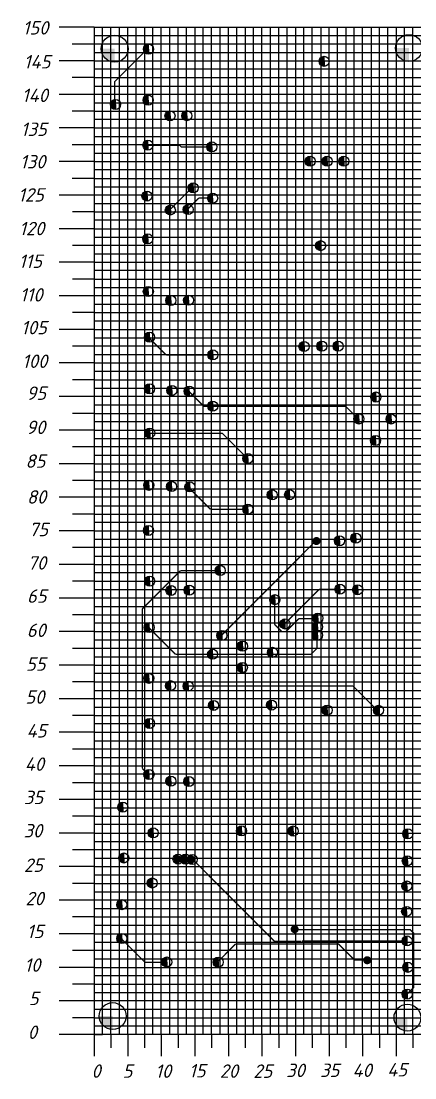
# Model space of a CAD drawing. Header units: millimetres. Extents: x 40 to 3761, y -469 to 920.
# Drawn here: x 195.1 to 253.8, y 69 to 226.4 of the extents above; entities that cross this region are included whole.
import ezdxf

# ---------------------------------------------------------------- set-up
doc = ezdxf.new("R2010")
doc.units = ezdxf.units.MM
for name, color, linetype in [('BottomLayer', 5, 'Continuous'), ('PDF _Текст', 7, 'Continuous'), ('Слой1', 7, 'Continuous')]:
    doc.layers.add(name, color=color, linetype=linetype)
doc.styles.add('PDF ISOCPEUR Italic', font='isocpeui.ttf')

# ---------------------------------------------------------------- blocks, each defined once
blk = doc.blocks.new('*U1')
for p, q in [((-1.25, -75), (-1.25, 75)), ((0, -75), (0, 75)), ((1.25, 75), (1.25, -75))]:
    blk.add_line(p, q)
blk = doc.blocks.new('*U2')
at = {"color": 0, "linetype": 'ByBlock', "lineweight": -2, "transparency": 16777216}
for p in [(0, 0), (3.75, 0), (7.5, 0), (11.25, 0), (15, 0), (18.75, 0), (22.5, 0), (26.25, 0), (30, 0), (33.75, 0), (37.5, 0), (41.25, 0), (45, 0)]:
    blk.add_blockref('*U1', p, dxfattribs=at)
blk = doc.blocks.new('*U3')
for p, q in [((-25, 1.25), (25, 1.25)), ((-25, 0), (25, 0)), ((25, -1.25), (-25, -1.25))]:
    blk.add_line(p, q)
blk = doc.blocks.new('*U4')
at = {"color": 0, "linetype": 'ByBlock', "lineweight": -2, "transparency": 16777216}
for p in [(0, 0), (0, -3.75), (0, -7.5), (0, -11.25), (0, -15), (0, -18.75), (0, -22.5), (0, -26.25), (0, -30), (0, -33.75), (0, -37.5), (0, -41.25), (0, -45), (0, -48.75), (0, -52.5), (0, -56.25), (0, -60), (0, -63.75), (0, -67.5), (0, -71.25), (0, -75), (0, -78.75), (0, -82.5), (0, -86.25), (0, -90), (0, -93.75), (0, -97.5), (0, -101.25), (0, -105), (0, -108.75), (0, -112.5), (0, -116.25), (0, -120), (0, -123.75), (0, -127.5), (0, -131.25), (0, -135), (0, -138.75), (0, -142.5), (0, -146.25)]:
    blk.add_blockref('*U3', p, dxfattribs=at)
blk = doc.blocks.new('*U5')
for p, q in [((-3.75, 1.61), (-3.75, -1.61)), ((-1.25, 1.61), (-1.25, -0.39)), ((1.25, 1.61), (1.25, -1.61)), ((3.75, 1.61), (3.75, -0.39))]:
    blk.add_line(p, q)
blk = doc.blocks.new('*U6')
at = {"color": 0, "linetype": 'ByBlock', "lineweight": -2, "transparency": 16777216}
for p in [(0, 0), (10, 0), (20, 0), (30, 0), (40, 0)]:
    blk.add_blockref('*U5', p, dxfattribs=at)
blk = doc.blocks.new('*U7')
blk.add_line((0, 0.98), (0, -0.98))
blk = doc.blocks.new('*U8')
at = {"color": 0, "linetype": 'ByBlock', "lineweight": -2, "transparency": 16777216}
for p in [(0, 0), (5, 0), (10, 0), (15, 0), (20, 0), (25, 0), (30, 0), (35, 0), (40, 0), (45, 0), (50, 0), (55, 0), (60, 0), (65, 0), (70, 0), (75, 0), (80, 0), (85, 0), (90, 0), (95, 0), (100, 0), (105, 0), (110, 0), (115, 0), (120, 0), (125, 0)]:
    blk.add_blockref('*U7', p, dxfattribs=at)
blk = doc.blocks.new('*U9')
blk.add_line((1.62, 0), (-1.62, 0))
blk = doc.blocks.new('*U10')
at = {"color": 0, "linetype": 'ByBlock', "lineweight": -2, "transparency": 16777216}
for p in [(0, 0), (0, -2.5), (0, -5), (0, -7.5), (0, -10), (0, -12.5), (0, -15), (0, -17.5), (0, -20), (0, -22.5), (0, -25), (0, -27.5), (0, -30), (0, -32.5), (0, -35), (0, -37.5), (0, -40), (0, -42.5), (0, -45), (0, -47.5), (0, -50), (0, -52.5), (0, -55), (0, -57.5), (0, -60), (0, -62.5), (0, -65), (0, -67.5), (0, -70), (0, -72.5), (0, -75), (0, -77.5), (0, -80), (0, -82.5), (0, -85), (0, -87.5), (0, -90), (0, -92.5), (0, -95), (0, -97.5), (0, -100), (0, -102.5), (0, -105), (0, -107.5), (0, -110), (0, -112.5), (0, -115), (0, -117.5), (0, -120), (0, -122.5), (0, -125)]:
    blk.add_blockref('*U9', p, dxfattribs=at)

msp = doc.modelspace()

# ---------------------------------------------------------------- hatches: boundary and pattern name
h = msp.add_hatch(color=256)
h.dxf.hatch_style = 1
h.paths.add_polyline_path([(214.075, 222.953, 0.4142136), (213.325, 222.203, 0.4142136), (214.075, 221.453), (214.075, 222.203)])
h = msp.add_hatch(color=256)
h.dxf.hatch_style = 1
h.paths.add_polyline_path([(240.245, 221.144, 0.4142136), (239.495, 220.394, 0.4142136), (240.245, 219.644), (240.245, 220.394)])
h = msp.add_hatch(color=256)
h.dxf.hatch_style = 1
h.paths.add_polyline_path([(209.153, 214.707, 0.4142136), (208.403, 213.957, 0.4142136), (209.153, 213.207), (209.153, 213.957)])
h = msp.add_hatch(color=256)
h.dxf.hatch_style = 1
h.paths.add_polyline_path([(214.032, 215.364, 0.4142136), (213.282, 214.614, 0.4142136), (214.032, 213.864), (214.032, 214.614)])
h = msp.add_hatch(color=256)
h.dxf.hatch_style = 1
h.paths.add_polyline_path([(217.283, 213.029, 0.4142136), (216.533, 212.279, 0.4142136), (217.283, 211.529), (217.283, 212.279)])
h = msp.add_hatch(color=256)
h.dxf.hatch_style = 1
h.paths.add_polyline_path([(219.786, 213.05, 0.4142136), (219.036, 212.3, 0.4142136), (219.786, 211.55), (219.786, 212.3)])
h = msp.add_hatch(color=256)
h.dxf.hatch_style = 1
h.paths.add_polyline_path([(213.999, 208.664, 0.4142136), (213.249, 207.914, 0.4142136), (213.999, 207.164), (213.999, 207.914)])
h = msp.add_hatch(color=256)
h.dxf.hatch_style = 1
h.paths.add_polyline_path([(223.508, 208.397, 0.4142136), (222.758, 207.647, 0.4142136), (223.508, 206.897), (223.508, 207.647)])
h = msp.add_hatch(color=256)
h.dxf.hatch_style = 1
h.paths.add_polyline_path([(238.166, 206.261, 0.4142136), (237.416, 205.511, 0.4142136), (238.166, 204.761), (238.166, 205.511)])
h = msp.add_hatch(color=256)
h.dxf.hatch_style = 1
h.paths.add_polyline_path([(240.685, 206.261, 0.4142136), (239.935, 205.511, 0.4142136), (240.685, 204.761), (240.685, 205.511)])
h = msp.add_hatch(color=256)
h.dxf.hatch_style = 1
h.paths.add_polyline_path([(243.171, 206.261, 0.4142136), (242.421, 205.511, 0.4142136), (243.171, 204.761), (243.171, 205.511)])
h = msp.add_hatch(color=256)
h.dxf.hatch_style = 1
h.paths.add_polyline_path([(220.724, 202.287, 0.4142136), (219.974, 201.537, 0.4142136), (220.724, 200.787), (220.724, 201.537)])
h = msp.add_hatch(color=256)
h.dxf.hatch_style = 1
h.paths.add_polyline_path([(213.855, 201.074, 0.4142136), (213.105, 200.324, 0.4142136), (213.855, 199.574), (213.855, 200.324)])
h = msp.add_hatch(color=256)
h.dxf.hatch_style = 1
h.paths.add_polyline_path([(223.635, 200.76, 0.4142136), (222.885, 200.01, 0.4142136), (223.635, 199.26), (223.635, 200.01)])
h = msp.add_hatch(color=256)
h.dxf.hatch_style = 1
h.paths.add_polyline_path([(217.332, 199.003, 0.4142136), (216.582, 198.253, 0.4142136), (217.332, 197.503), (217.332, 198.253)])
h = msp.add_hatch(color=256)
h.dxf.hatch_style = 1
h.paths.add_polyline_path([(219.97, 199.066, 0.4142136), (219.22, 198.316, 0.4142136), (219.97, 197.566), (219.97, 198.316)])
h = msp.add_hatch(color=256)
h.dxf.hatch_style = 1
h.paths.add_polyline_path([(213.978, 194.693, 0.4142136), (213.228, 193.943, 0.4142136), (213.978, 193.193), (213.978, 193.943)])
h = msp.add_hatch(color=256)
h.dxf.hatch_style = 1
h.paths.add_polyline_path([(239.719, 193.69, 0.4142136), (238.969, 192.94, 0.4142136), (239.719, 192.19), (239.719, 192.94)])
h = msp.add_hatch(color=256)
h.dxf.hatch_style = 1
h.paths.add_polyline_path([(214.048, 186.87, 0.4142136), (213.298, 186.12, 0.4142136), (214.048, 185.37), (214.048, 186.12)])
h = msp.add_hatch(color=256)
h.dxf.hatch_style = 1
h.paths.add_polyline_path([(217.403, 185.52, 0.4142136), (216.653, 184.77, 0.4142136), (217.403, 184.02), (217.403, 184.77)])
h = msp.add_hatch(color=256)
h.dxf.hatch_style = 1
h.paths.add_polyline_path([(220.044, 185.558, 0.4142136), (219.294, 184.808, 0.4142136), (220.044, 184.058), (220.044, 184.808)])
h = msp.add_hatch(color=256)
h.dxf.hatch_style = 1
h.paths.add_polyline_path([(214.214, 180.063, 0.4142136), (213.464, 179.313, 0.4142136), (214.214, 178.563), (214.214, 179.313)])
h = msp.add_hatch(color=256)
h.dxf.hatch_style = 1
h.paths.add_polyline_path([(237.246, 178.679, 0.4142136), (236.496, 177.929, 0.4142136), (237.246, 177.179), (237.246, 177.929)])
h = msp.add_hatch(color=256)
h.dxf.hatch_style = 1
h.paths.add_polyline_path([(239.891, 178.729, 0.4142136), (239.141, 177.979, 0.4142136), (239.891, 177.229), (239.891, 177.979)])
h = msp.add_hatch(color=256)
h.dxf.hatch_style = 1
h.paths.add_polyline_path([(242.322, 178.729, 0.4142136), (241.572, 177.979, 0.4142136), (242.322, 177.229), (242.322, 177.979)])
h = msp.add_hatch(color=256)
h.dxf.hatch_style = 1
h.paths.add_polyline_path([(223.667, 177.419, 0.4142136), (222.917, 176.669, 0.4142136), (223.667, 175.919), (223.667, 176.669)])
h = msp.add_hatch(color=256)
h.dxf.hatch_style = 1
h.paths.add_polyline_path([(214.229, 172.369, 0.4142136), (213.479, 171.619, 0.4142136), (214.229, 170.869), (214.229, 171.619)])
h = msp.add_hatch(color=256)
h.dxf.hatch_style = 1
h.paths.add_polyline_path([(217.547, 172.135, 0.4142136), (216.797, 171.385, 0.4142136), (217.547, 170.635), (217.547, 171.385)])
h = msp.add_hatch(color=256)
h.dxf.hatch_style = 1
h.paths.add_polyline_path([(220.137, 172.025, 0.4142136), (219.387, 171.275, 0.4142136), (220.137, 170.525), (220.137, 171.275)])
h = msp.add_hatch(color=256)
h.dxf.hatch_style = 1
h.paths.add_polyline_path([(247.955, 171.152, 0.4142136), (247.205, 170.402, 0.4142136), (247.955, 169.652), (247.955, 170.402)])
h = msp.add_hatch(color=256)
h.dxf.hatch_style = 1
h.paths.add_polyline_path([(223.641, 169.793, 0.4142136), (222.891, 169.043, 0.4142136), (223.641, 168.293), (223.641, 169.043)])
h = msp.add_hatch(color=256)
h.dxf.hatch_style = 1
h.paths.add_polyline_path([(245.416, 167.885, 0.4142136), (244.666, 167.135, 0.4142136), (245.416, 166.385), (245.416, 167.135)])
h = msp.add_hatch(color=256)
h.dxf.hatch_style = 1
h.paths.add_polyline_path([(250.215, 167.877, 0.4142136), (249.465, 167.127, 0.4142136), (250.215, 166.377), (250.215, 167.127)])
h = msp.add_hatch(color=256)
h.dxf.hatch_style = 1
h.paths.add_polyline_path([(214.257, 165.789, 0.4142136), (213.507, 165.039, 0.4142136), (214.257, 164.289), (214.257, 165.039)])
h = msp.add_hatch(color=256)
h.dxf.hatch_style = 1
h.paths.add_polyline_path([(247.901, 164.679, 0.4142136), (247.151, 163.929, 0.4142136), (247.901, 163.179), (247.901, 163.929)])
h = msp.add_hatch(color=256)
h.dxf.hatch_style = 1
h.paths.add_polyline_path([(228.891, 162.003, 0.4142136), (228.141, 161.253, 0.4142136), (228.891, 160.503), (228.891, 161.253)])
h = msp.add_hatch(color=256)
h.dxf.hatch_style = 1
h.paths.add_polyline_path([(214.11, 158.003, 0.4142136), (213.36, 157.253, 0.4142136), (214.11, 156.503), (214.11, 157.253)])
h = msp.add_hatch(color=256)
h.dxf.hatch_style = 1
h.paths.add_polyline_path([(217.513, 157.821, 0.4142136), (216.763, 157.071, 0.4142136), (217.513, 156.321), (217.513, 157.071)])
h = msp.add_hatch(color=256)
h.dxf.hatch_style = 1
h.paths.add_polyline_path([(220.248, 157.76, 0.4142136), (219.498, 157.01, 0.4142136), (220.248, 156.26), (220.248, 157.01)])
h = msp.add_hatch(color=256)
h.dxf.hatch_style = 1
h.paths.add_polyline_path([(232.492, 156.576, 0.4142136), (231.742, 155.826, 0.4142136), (232.492, 155.076), (232.492, 155.826)])
h = msp.add_hatch(color=256)
h.dxf.hatch_style = 1
h.paths.add_polyline_path([(235.105, 156.607, 0.4142136), (234.355, 155.857, 0.4142136), (235.105, 155.107), (235.105, 155.857)])
h = msp.add_hatch(color=256)
h.dxf.hatch_style = 1
h.paths.add_polyline_path([(228.873, 154.445, 0.4142136), (228.123, 153.695, 0.4142136), (228.873, 152.945), (228.873, 153.695)])
h = msp.add_hatch(color=256)
h.dxf.hatch_style = 1
h.paths.add_polyline_path([(214.076, 151.288, 0.4142136), (213.326, 150.538, 0.4142136), (214.076, 149.788), (214.076, 150.538)])
h = msp.add_hatch(color=256)
h.dxf.hatch_style = 1
h.paths.add_polyline_path([(242.529, 149.743, 0.4142136), (241.779, 148.993, 0.4142136), (242.529, 148.243), (242.529, 148.993)])
h = msp.add_hatch(color=256)
h.dxf.hatch_style = 1
h.paths.add_polyline_path([(244.971, 150.125, 0.4142136), (244.221, 149.375, 0.4142136), (244.971, 148.625), (244.971, 149.375)])
h = msp.add_hatch(color=256)
h.dxf.hatch_style = 1
h.paths.add_polyline_path([(224.764, 145.322, 0.4142136), (224.014, 144.572, 0.4142136), (224.764, 143.822), (224.764, 144.572)])
h = msp.add_hatch(color=256)
h.dxf.hatch_style = 1
h.paths.add_polyline_path([(214.249, 143.725, 0.4142136), (213.499, 142.975, 0.4142136), (214.249, 142.225), (214.249, 142.975)])
h = msp.add_hatch(color=256)
h.dxf.hatch_style = 1
h.paths.add_polyline_path([(217.432, 142.334, 0.4142136), (216.682, 141.584, 0.4142136), (217.432, 140.834), (217.432, 141.584)])
h = msp.add_hatch(color=256)
h.dxf.hatch_style = 1
h.paths.add_polyline_path([(220.131, 142.391, 0.4142136), (219.381, 141.641, 0.4142136), (220.131, 140.891), (220.131, 141.641)])
h = msp.add_hatch(color=256)
h.dxf.hatch_style = 1
h.paths.add_polyline_path([(242.602, 142.546, 0.4142136), (241.852, 141.796, 0.4142136), (242.602, 141.046), (242.602, 141.796)])
h = msp.add_hatch(color=256)
h.dxf.hatch_style = 1
h.paths.add_polyline_path([(245.241, 142.456, 0.4142136), (244.491, 141.706, 0.4142136), (245.241, 140.956), (245.241, 141.706)])
h = msp.add_hatch(color=256)
h.dxf.hatch_style = 1
h.paths.add_polyline_path([(232.892, 140.972, 0.4142136), (232.142, 140.222, 0.4142136), (232.892, 139.472), (232.892, 140.222)])
h = msp.add_hatch(color=256)
h.dxf.hatch_style = 1
h.paths.add_polyline_path([(234.406, 137.357, 0.4142136), (233.656, 136.607, 0.4142136), (234.406, 135.857), (234.406, 136.607)])
h = msp.add_hatch(color=256)
h.dxf.hatch_style = 1
h.paths.add_polyline_path([(239.244, 136.916, 0.4142136), (238.494, 136.166, 0.4142136), (239.244, 135.416), (239.244, 136.166)])
h = msp.add_hatch(color=256)
h.dxf.hatch_style = 1
h.paths.add_polyline_path([(239.314, 138.219, 0.4142136), (238.564, 137.469, 0.4142136), (239.314, 136.719), (239.314, 137.469)])
h = msp.add_hatch(color=256)
h.dxf.hatch_style = 1
h.paths.add_polyline_path([(214.192, 136.827, 0.4142136), (213.442, 136.077, 0.4142136), (214.192, 135.327), (214.192, 136.077)])
h = msp.add_hatch(color=256)
h.dxf.hatch_style = 1
h.paths.add_polyline_path([(225.015, 135.641, 0.4142136), (224.265, 134.891, 0.4142136), (225.015, 134.141), (225.015, 134.891)])
h = msp.add_hatch(color=256)
h.dxf.hatch_style = 1
h.paths.add_polyline_path([(239.261, 135.683, 0.4142136), (238.511, 134.933, 0.4142136), (239.261, 134.183), (239.261, 134.933)])
h = msp.add_hatch(color=256)
h.dxf.hatch_style = 1
h.paths.add_polyline_path([(228.08, 134.044, 0.4142136), (227.33, 133.294, 0.4142136), (228.08, 132.544), (228.08, 133.294)])
h = msp.add_hatch(color=256)
h.dxf.hatch_style = 1
h.paths.add_polyline_path([(223.626, 132.85, 0.4142136), (222.876, 132.1, 0.4142136), (223.626, 131.35), (223.626, 132.1)])
h = msp.add_hatch(color=256)
h.dxf.hatch_style = 1
h.paths.add_polyline_path([(232.551, 133.131, 0.4142136), (231.801, 132.381, 0.4142136), (232.551, 131.631), (232.551, 132.381)])
h = msp.add_hatch(color=256)
h.dxf.hatch_style = 1
h.paths.add_polyline_path([(228.053, 130.87, 0.4142136), (227.303, 130.12, 0.4142136), (228.053, 129.37), (228.053, 130.12)])
h = msp.add_hatch(color=256)
h.dxf.hatch_style = 1
h.paths.add_polyline_path([(214.116, 129.261, 0.4142136), (213.366, 128.511, 0.4142136), (214.116, 127.761), (214.116, 128.511)])
h = msp.add_hatch(color=256)
h.dxf.hatch_style = 1
h.paths.add_polyline_path([(217.371, 128.166, 0.4142136), (216.621, 127.416, 0.4142136), (217.371, 126.666), (217.371, 127.416)])
h = msp.add_hatch(color=256)
h.dxf.hatch_style = 1
h.paths.add_polyline_path([(219.973, 128.112, 0.4142136), (219.223, 127.362, 0.4142136), (219.973, 126.612), (219.973, 127.362)])
h = msp.add_hatch(color=256)
h.dxf.hatch_style = 1
h.paths.add_polyline_path([(223.772, 125.23, 0.4142136), (223.022, 124.48, 0.4142136), (223.772, 123.73), (223.772, 124.48)])
h = msp.add_hatch(color=256)
h.dxf.hatch_style = 1
h.paths.add_polyline_path([(232.41, 125.28, 0.4142136), (231.66, 124.53, 0.4142136), (232.41, 123.78), (232.41, 124.53)])
h = msp.add_hatch(color=256)
h.dxf.hatch_style = 1
h.paths.add_polyline_path([(240.689, 124.526, 0.4142136), (239.939, 123.776, 0.4142136), (240.689, 123.026), (240.689, 123.776)])
h = msp.add_hatch(color=256)
h.dxf.hatch_style = 1
h.paths.add_polyline_path([(248.331, 124.495, 0.4142136), (247.581, 123.745, 0.4142136), (248.331, 122.995), (248.331, 123.745)])
h = msp.add_hatch(color=256)
h.dxf.hatch_style = 1
h.paths.add_polyline_path([(214.221, 122.548, 0.4142136), (213.471, 121.798, 0.4142136), (214.221, 121.048), (214.221, 121.798)])
h = msp.add_hatch(color=256)
h.dxf.hatch_style = 1
h.paths.add_polyline_path([(214.146, 114.946, 0.4142136), (213.396, 114.196, 0.4142136), (214.146, 113.446), (214.146, 114.196)])
h = msp.add_hatch(color=256)
h.dxf.hatch_style = 1
h.paths.add_polyline_path([(217.42, 113.95, 0.4142136), (216.67, 113.2, 0.4142136), (217.42, 112.45), (217.42, 113.2)])
h = msp.add_hatch(color=256)
h.dxf.hatch_style = 1
h.paths.add_polyline_path([(220.078, 113.9, 0.4142136), (219.328, 113.15, 0.4142136), (220.078, 112.4), (220.078, 113.15)])
h = msp.add_hatch(color=256)
h.dxf.hatch_style = 1
h.paths.add_polyline_path([(210.269, 110.082, 0.4142136), (209.519, 109.332, 0.4142136), (210.269, 108.582), (210.269, 109.332)])
h = msp.add_hatch(color=256)
h.dxf.hatch_style = 1
h.paths.add_polyline_path([(214.774, 106.235, 0.4142136), (214.024, 105.485, 0.4142136), (214.774, 104.735), (214.774, 105.485)])
h = msp.add_hatch(color=256)
h.dxf.hatch_style = 1
h.paths.add_polyline_path([(227.93, 106.532, 0.4142136), (227.18, 105.782, 0.4142136), (227.93, 105.032), (227.93, 105.782)])
h = msp.add_hatch(color=256)
h.dxf.hatch_style = 1
h.paths.add_polyline_path([(235.625, 106.521, 0.4142136), (234.875, 105.771, 0.4142136), (235.625, 105.021), (235.625, 105.771)])
h = msp.add_hatch(color=256)
h.dxf.hatch_style = 1
h.paths.add_polyline_path([(252.702, 106.101, 0.4142136), (251.952, 105.351, 0.4142136), (252.702, 104.601), (252.702, 105.351)])
h = msp.add_hatch(color=256)
h.dxf.hatch_style = 1
h.paths.add_polyline_path([(210.391, 102.508, 0.4142136), (209.641, 101.758, 0.4142136), (210.391, 101.008), (210.391, 101.758)])
h = msp.add_hatch(color=256)
h.dxf.hatch_style = 1
h.paths.add_polyline_path([(218.474, 102.35, 0.4142136), (217.724, 101.6, 0.4142136), (218.474, 100.85), (218.474, 101.6)])
h = msp.add_hatch(color=256)
h.dxf.hatch_style = 1
h.paths.add_polyline_path([(219.577, 102.329, 0.4142136), (218.827, 101.579, 0.4142136), (219.577, 100.829), (219.577, 101.579)])
h = msp.add_hatch(color=256)
h.dxf.hatch_style = 1
h.paths.add_polyline_path([(220.594, 102.268, 0.4142136), (219.844, 101.518, 0.4142136), (220.594, 100.768), (220.594, 101.518)])
h = msp.add_hatch(color=256)
h.dxf.hatch_style = 1
h.paths.add_polyline_path([(252.636, 102.088, 0.4142136), (251.886, 101.338, 0.4142136), (252.636, 100.588), (252.636, 101.338)])
h = msp.add_hatch(color=256)
h.dxf.hatch_style = 1
h.paths.add_polyline_path([(214.64, 98.779, 0.4142136), (213.89, 98.029, 0.4142136), (214.64, 97.279), (214.64, 98.029)])
h = msp.add_hatch(color=256)
h.dxf.hatch_style = 1
h.paths.add_polyline_path([(252.57, 98.333, 0.4142136), (251.82, 97.583, 0.4142136), (252.57, 96.833), (252.57, 97.583)])
h = msp.add_hatch(color=256)
h.dxf.hatch_style = 1
h.paths.add_polyline_path([(210.089, 95.553, 0.4142136), (209.339, 94.803, 0.4142136), (210.089, 94.053), (210.089, 94.803)])
h = msp.add_hatch(color=256)
h.dxf.hatch_style = 1
h.paths.add_polyline_path([(252.534, 94.55, 0.4142136), (251.784, 93.8, 0.4142136), (252.534, 93.05), (252.534, 93.8)])
h = msp.add_hatch(color=256)
h.dxf.hatch_style = 1
h.paths.add_polyline_path([(210.111, 90.519, 0.4142136), (209.361, 89.769, 0.4142136), (210.111, 89.019), (210.111, 89.769)])
h = msp.add_hatch(color=256)
h.dxf.hatch_style = 1
h.paths.add_polyline_path([(252.591, 90.156, 0.4142136), (251.841, 89.406, 0.4142136), (252.591, 88.656), (252.591, 89.406)])
h = msp.add_hatch(color=256)
h.dxf.hatch_style = 1
h.paths.add_polyline_path([(216.793, 87.015, 0.4142136), (216.043, 86.265, 0.4142136), (216.793, 85.515), (216.793, 86.265)])
h = msp.add_hatch(color=256)
h.dxf.hatch_style = 1
h.paths.add_polyline_path([(224.446, 86.994, 0.4142136), (223.696, 86.244, 0.4142136), (224.446, 85.494), (224.446, 86.244)])
h = msp.add_hatch(color=256)
h.dxf.hatch_style = 1
h.paths.add_polyline_path([(252.718, 86.227, 0.4142136), (251.968, 85.477, 0.4142136), (252.718, 84.727), (252.718, 85.477)])
h = msp.add_hatch(color=256)
h.dxf.hatch_style = 1
h.paths.add_polyline_path([(252.598, 82.222, 0.4142136), (251.848, 81.472, 0.4142136), (252.598, 80.722), (252.598, 81.472)])
at = {"layer": 'BottomLayer'}
h = msp.add_hatch(color=256, dxfattribs=at)
h.dxf.hatch_style = 1
edge = h.paths.add_edge_path()
edge.add_line((209.038, 222.267), (207.038, 222.267))
edge.add_arc((209.051, 222.28), 2.013, 180.37805, 269.62195)
edge.add_line((209.038, 220.267), (209.038, 222.267))
h = msp.add_hatch(color=256, dxfattribs=at)
h.dxf.hatch_style = 1
edge = h.paths.add_edge_path()
edge.add_line((252.87, 222.359), (250.87, 222.359))
edge.add_arc((252.884, 222.373), 2.013, 180.37805, 269.62195)
edge.add_line((252.87, 220.359), (252.87, 222.359))
h = msp.add_hatch(color=256, dxfattribs=at)
h.dxf.hatch_style = 1
edge = h.paths.add_edge_path()
edge.add_line((208.74, 78.219), (206.74, 78.219))
edge.add_arc((208.753, 78.232), 2.013, 180.37805, 269.62195)
edge.add_line((208.74, 76.219), (208.74, 78.219))
h = msp.add_hatch(color=256, dxfattribs=at)
h.dxf.hatch_style = 1
edge = h.paths.add_edge_path()
edge.add_line((252.657, 77.986), (250.657, 77.986))
edge.add_arc((252.67, 77.999), 2.013, 180.37805, 269.62195)
edge.add_line((252.657, 75.986), (252.657, 77.986))

# ---------------------------------------------------------------- linework, layer by layer
for p, q in [((205.975, 225.47), (200.759, 225.47)), ((205.975, 225.47), (205.975, 75.47)), ((205.975, 225.47), (205.975, 224.22)), ((207.225, 225.47), (208.475, 225.47)), ((205.975, 222.97), (202.727, 222.97)), ((205.975, 220.47), (200.759, 220.47)), ((205.975, 217.97), (202.727, 217.97)), ((205.975, 215.47), (200.759, 215.47)), ((205.975, 212.97), (202.727, 212.97)), ((205.975, 210.47), (200.759, 210.47)), ((205.975, 207.97), (202.727, 207.97)), ((205.975, 205.47), (200.759, 205.47)), ((205.975, 202.97), (202.727, 202.97)), ((255.975, 75.47), (205.975, 75.47)), ((205.975, 75.47), (207.225, 75.47))]:
    msp.add_line(p, q)
at = {"layer": 'BottomLayer', "const_width": 0.2}
for points in [[(209.023, 217.348), (213.925, 222.25)], [(209.023, 214.097), (209.023, 217.348)], [(213.925, 207.899), (218.7, 207.899)], [(218.7, 207.899), (218.954, 207.645)], [(218.954, 207.645), (223.45, 207.645)], [(217.227, 198.247), (220.58, 201.6)], [(219.767, 198.247), (221.545, 200.025)], [(221.545, 200.025), (223.45, 200.025)], [(214.052, 179.324), (216.719, 176.657)], [(216.719, 176.657), (223.577, 176.657)], [(220.021, 171.323), (222.307, 169.037)], [(222.307, 169.037), (223.577, 169.037)], [(223.577, 169.037), (243.429, 169.037)], [(243.429, 169.037), (245.334, 167.132)], [(214.052, 164.973), (225.101, 164.973)], [(225.101, 164.973), (228.784, 161.29)], [(220.021, 156.972), (223.323, 153.67)], [(223.323, 153.67), (228.784, 153.67)], [(224.898, 134.874), (239.089, 149.065)], [(213.137, 138.836), (218.852, 144.551)], [(218.852, 144.551), (224.644, 144.551)], [(234.296, 136.576), (239.485, 141.765)], [(239.485, 141.765), (242.5, 141.765)], [(232.848, 136.55), (232.848, 140.081)], [(213.137, 115.087), (213.137, 138.836)], [(234.575, 135.484), (236.505, 137.414)], [(236.505, 137.414), (239.198, 137.414)], [(214.052, 136.144), (218.116, 132.08)], [(232.848, 136.55), (233.915, 135.484)], [(233.915, 135.484), (234.575, 135.484)], [(239.198, 132.994), (239.198, 134.874)], [(238.283, 132.08), (239.198, 132.994)], [(218.116, 132.08), (223.577, 132.08)], [(223.577, 132.08), (232.34, 132.08)], [(232.34, 132.08), (238.283, 132.08)], [(219.894, 127.381), (244.532, 127.381)], [(244.532, 127.381), (248.215, 123.698)], [(213.137, 115.087), (214.052, 114.173)], [(210.115, 101.727), (214.23, 101.727)], [(214.227, 101.713), (218.37, 101.686)], [(220.91, 101.295), (232.867, 89.338)], [(209.988, 89.789), (213.544, 86.233)], [(235.73, 91.098), (253.027, 91.098)], [(253.031, 91.099), (253.603, 90.527)], [(253.6, 82.477), (253.6, 90.526)], [(224.339, 86.233), (227.044, 88.938)], [(227.044, 88.938), (242.385, 88.938)], [(232.867, 89.338), (236.868, 89.338)], [(236.939, 89.41), (252.533, 89.41)], [(242.385, 88.938), (244.764, 86.56)], [(244.764, 86.56), (246.468, 86.56)], [(213.544, 86.233), (216.719, 86.233)], [(252.533, 81.41), (253.6, 82.477)]]:
    msp.add_lwpolyline(points, dxfattribs=at)
at = {"layer": 'BottomLayer'}
for points, const_width in [([(208.973, 217.348, 1), (209.073, 217.348, 1)], 0.1), ([(208.973, 217.348, 1), (209.073, 217.348, 1)], 0.1), ([(218.65, 207.899, 1), (218.75, 207.899, 1)], 0.1), ([(218.904, 207.645, 1), (219.004, 207.645, 1)], 0.1), ([(222.257, 169.037, 1), (222.357, 169.037, 1)], 0.1), ([(243.379, 169.037, 1), (243.479, 169.037, 1)], 0.1), ([(238.795, 148.957, 1), (239.395, 148.957, 1)], 0.6), ([(218.183, 101.586, 1), (218.733, 101.586, 1)], 0.55), ([(219.211, 101.574, 1), (219.761, 101.574, 1)], 0.55), ([(220.253, 101.531, 1), (220.803, 101.531, 1)], 0.55), ([(235.553, 91.15, 1), (236.153, 91.15, 1)], 0.6), ([(252.981, 91.099, 1), (253.081, 91.099, 1)], 0.1), ([(253.553, 90.527, 1), (253.653, 90.527, 1)], 0.1), ([(242.335, 88.938, 1), (242.435, 88.938, 1)], 0.1), ([(242.335, 88.938, 1), (242.435, 88.938, 1)], 0.1), ([(252.396, 89.383, 1), (252.496, 89.383, 1)], 0.1), ([(244.714, 86.56, 1), (244.814, 86.56, 1)], 0.1), ([(244.714, 86.56, 1), (244.814, 86.56, 1)], 0.1), ([(246.36, 86.532, 1), (246.96, 86.532, 1)], 0.6), ([(246.418, 86.545, 1), (246.518, 86.545, 1)], 0.1), ([(213.494, 86.233, 1), (213.594, 86.233, 1)], 0.1), ([(213.494, 86.233, 1), (213.594, 86.233, 1)], 0.1), ([(253.545, 82.477, 1), (253.645, 82.477, 1)], 0.1), ([(252.478, 81.41, 1), (252.578, 81.41, 1)], 0.1)]:
    msp.add_lwpolyline(points, format="xyb", close=True, dxfattribs=dict(at, const_width=const_width))
for centre in [(209.038, 222.267), (252.87, 222.359), (208.74, 78.219), (252.657, 77.986)]:
    msp.add_circle(centre, 2, dxfattribs=at)
at = {"layer": 'Слой1'}
for p, q in [((214.075, 221.453), (214.075, 222.953)), ((214.075, 222.203), (214.075, 221.453)), ((240.245, 219.644), (240.245, 221.144)), ((240.245, 220.394), (240.245, 219.644)), ((209.153, 213.207), (209.153, 214.707)), ((214.032, 213.864), (214.032, 215.364)), ((214.032, 214.614), (214.032, 213.864)), ((209.153, 213.957), (209.153, 213.207)), ((217.283, 211.529), (217.283, 213.029)), ((219.786, 211.55), (219.786, 213.05)), ((217.283, 212.279), (217.283, 211.529)), ((219.786, 212.3), (219.786, 211.55)), ((213.999, 207.164), (213.999, 208.664)), ((213.999, 207.914), (213.999, 207.164)), ((223.508, 206.897), (223.508, 208.397)), ((223.508, 207.647), (223.508, 206.897)), ((238.166, 204.761), (238.166, 206.261)), ((240.685, 204.761), (240.685, 206.261)), ((243.171, 204.761), (243.171, 206.261)), ((238.166, 205.511), (238.166, 204.761)), ((240.685, 205.511), (240.685, 204.761)), ((243.171, 205.511), (243.171, 204.761)), ((220.724, 200.787), (220.724, 202.287)), ((220.724, 201.537), (220.724, 200.787)), ((213.855, 199.574), (213.855, 201.074)), ((213.855, 200.324), (213.855, 199.574)), ((223.635, 199.26), (223.635, 200.76)), ((223.635, 200.01), (223.635, 199.26)), ((217.332, 197.503), (217.332, 199.003)), ((219.97, 197.566), (219.97, 199.066)), ((219.97, 198.316), (219.97, 197.566)), ((217.332, 198.253), (217.332, 197.503)), ((213.978, 193.193), (213.978, 194.693)), ((213.978, 193.943), (213.978, 193.193)), ((239.719, 192.19), (239.719, 193.69)), ((239.719, 192.94), (239.719, 192.19)), ((214.048, 185.37), (214.048, 186.87)), ((214.048, 186.12), (214.048, 185.37)), ((217.403, 184.02), (217.403, 185.52)), ((217.403, 184.77), (217.403, 184.02)), ((220.044, 184.058), (220.044, 185.558)), ((220.044, 184.808), (220.044, 184.058)), ((214.214, 178.563), (214.214, 180.063)), ((214.214, 179.313), (214.214, 178.563)), ((237.246, 177.179), (237.246, 178.679)), ((237.246, 177.929), (237.246, 177.179)), ((239.891, 177.229), (239.891, 178.729)), ((239.891, 177.979), (239.891, 177.229)), ((242.322, 177.229), (242.322, 178.729)), ((242.322, 177.979), (242.322, 177.229)), ((223.667, 175.919), (223.667, 177.419)), ((223.667, 176.669), (223.667, 175.919)), ((214.229, 170.869), (214.229, 172.369)), ((214.229, 171.619), (214.229, 170.869)), ((217.547, 170.635), (217.547, 172.135)), ((220.137, 170.525), (220.137, 172.025)), ((217.547, 171.385), (217.547, 170.635)), ((220.137, 171.275), (220.137, 170.525)), ((247.955, 169.652), (247.955, 171.152)), ((247.955, 170.402), (247.955, 169.652)), ((223.641, 168.293), (223.641, 169.793)), ((223.641, 169.043), (223.641, 168.293)), ((245.416, 166.385), (245.416, 167.885)), ((245.416, 167.135), (245.416, 166.385)), ((250.215, 166.377), (250.215, 167.877)), ((250.215, 167.127), (250.215, 166.377)), ((214.257, 164.289), (214.257, 165.789)), ((214.257, 165.039), (214.257, 164.289)), ((247.901, 163.179), (247.901, 164.679)), ((247.901, 163.929), (247.901, 163.179)), ((228.891, 160.503), (228.891, 162.003)), ((228.891, 161.253), (228.891, 160.503)), ((214.11, 156.503), (214.11, 158.003)), ((217.513, 156.321), (217.513, 157.821)), ((220.248, 156.26), (220.248, 157.76)), ((214.11, 157.253), (214.11, 156.503)), ((217.513, 157.071), (217.513, 156.321)), ((220.248, 157.01), (220.248, 156.26)), ((232.492, 155.076), (232.492, 156.576)), ((232.492, 155.826), (232.492, 155.076)), ((235.105, 155.107), (235.105, 156.607)), ((235.105, 155.857), (235.105, 155.107)), ((228.873, 152.945), (228.873, 154.445)), ((228.873, 153.695), (228.873, 152.945)), ((214.076, 149.788), (214.076, 151.288)), ((214.076, 150.538), (214.076, 149.788)), ((242.529, 148.243), (242.529, 149.743)), ((244.971, 148.625), (244.971, 150.125)), ((242.529, 148.993), (242.529, 148.243)), ((244.971, 149.375), (244.971, 148.625)), ((224.764, 143.822), (224.764, 145.322)), ((214.249, 142.225), (214.249, 143.725)), ((224.764, 144.572), (224.764, 143.822)), ((214.249, 142.975), (214.249, 142.225)), ((217.432, 140.834), (217.432, 142.334)), ((220.131, 140.891), (220.131, 142.391)), ((220.131, 141.641), (220.131, 140.891)), ((242.602, 141.046), (242.602, 142.546)), ((242.602, 141.796), (242.602, 141.046)), ((245.241, 140.956), (245.241, 142.456)), ((245.241, 141.706), (245.241, 140.956)), ((217.432, 141.584), (217.432, 140.834)), ((232.892, 139.472), (232.892, 140.972)), ((232.892, 140.222), (232.892, 139.472)), ((234.406, 135.857), (234.406, 137.357)), ((239.244, 135.416), (239.244, 136.916)), ((239.314, 136.719), (239.314, 138.219)), ((239.314, 137.469), (239.314, 136.719)), ((214.192, 135.327), (214.192, 136.827)), ((214.192, 136.077), (214.192, 135.327)), ((225.015, 134.141), (225.015, 135.641)), ((234.406, 136.607), (234.406, 135.857)), ((239.244, 136.166), (239.244, 135.416)), ((239.261, 134.183), (239.261, 135.683)), ((225.015, 134.891), (225.015, 134.141)), ((228.08, 132.544), (228.08, 134.044)), ((239.261, 134.933), (239.261, 134.183)), ((223.626, 131.35), (223.626, 132.85)), ((228.08, 133.294), (228.08, 132.544)), ((232.551, 131.631), (232.551, 133.131)), ((232.551, 132.381), (232.551, 131.631)), ((223.626, 132.1), (223.626, 131.35)), ((228.053, 129.37), (228.053, 130.87)), ((214.116, 127.761), (214.116, 129.261)), ((228.053, 130.12), (228.053, 129.37)), ((214.116, 128.511), (214.116, 127.761)), ((217.371, 126.666), (217.371, 128.166)), ((219.973, 126.612), (219.973, 128.112)), ((217.371, 127.416), (217.371, 126.666)), ((219.973, 127.362), (219.973, 126.612)), ((223.772, 123.73), (223.772, 125.23)), ((223.772, 124.48), (223.772, 123.73)), ((232.41, 123.78), (232.41, 125.28)), ((232.41, 124.53), (232.41, 123.78)), ((240.689, 123.026), (240.689, 124.526)), ((248.331, 122.995), (248.331, 124.495)), ((240.689, 123.776), (240.689, 123.026)), ((248.331, 123.745), (248.331, 122.995)), ((214.221, 121.048), (214.221, 122.548)), ((214.221, 121.798), (214.221, 121.048)), ((214.146, 113.446), (214.146, 114.946)), ((214.146, 114.196), (214.146, 113.446)), ((217.42, 112.45), (217.42, 113.95)), ((220.078, 112.4), (220.078, 113.9)), ((217.42, 113.2), (217.42, 112.45)), ((220.078, 113.15), (220.078, 112.4)), ((210.269, 108.582), (210.269, 110.082)), ((210.269, 109.332), (210.269, 108.582)), ((214.774, 104.735), (214.774, 106.235)), ((214.774, 105.485), (214.774, 104.735)), ((227.93, 105.032), (227.93, 106.532)), ((227.93, 105.782), (227.93, 105.032)), ((235.625, 105.021), (235.625, 106.521)), ((235.625, 105.771), (235.625, 105.021)), ((252.702, 104.601), (252.702, 106.101)), ((252.702, 105.351), (252.702, 104.601)), ((210.391, 101.008), (210.391, 102.508)), ((218.474, 100.85), (218.474, 102.35)), ((219.577, 100.829), (219.577, 102.329)), ((210.391, 101.758), (210.391, 101.008)), ((218.474, 101.6), (218.474, 100.85)), ((219.577, 101.579), (219.577, 100.829)), ((220.594, 100.768), (220.594, 102.268)), ((220.594, 101.518), (220.594, 100.768)), ((252.636, 100.588), (252.636, 102.088)), ((252.636, 101.338), (252.636, 100.588)), ((214.64, 97.279), (214.64, 98.779)), ((214.64, 98.029), (214.64, 97.279)), ((252.57, 96.833), (252.57, 98.333)), ((252.57, 97.583), (252.57, 96.833)), ((210.089, 94.053), (210.089, 95.553)), ((210.089, 94.803), (210.089, 94.053)), ((252.534, 93.05), (252.534, 94.55)), ((252.534, 93.8), (252.534, 93.05)), ((210.111, 89.019), (210.111, 90.519)), ((210.111, 89.769), (210.111, 89.019)), ((252.591, 88.656), (252.591, 90.156)), ((252.508, 89.42), (252.508, 88.67)), ((216.793, 85.515), (216.793, 87.015)), ((224.446, 85.494), (224.446, 86.994)), ((216.793, 86.265), (216.793, 85.515)), ((224.446, 86.244), (224.446, 85.494)), ((252.718, 84.727), (252.718, 86.227)), ((252.718, 85.477), (252.718, 84.727)), ((252.598, 80.722), (252.598, 82.222)), ((252.598, 81.472), (252.598, 80.722))]:
    msp.add_line(p, q, dxfattribs=at)
for centre in [(214.075, 222.203), (240.245, 220.394), (209.153, 213.957), (214.032, 214.614), (217.283, 212.279), (219.786, 212.3), (213.999, 207.914), (223.508, 207.647), (238.166, 205.511), (240.685, 205.511), (243.171, 205.511), (220.724, 201.537), (213.855, 200.324), (223.635, 200.01), (217.332, 198.253), (219.97, 198.316), (213.978, 193.943), (239.719, 192.94), (214.048, 186.12), (217.403, 184.77), (220.044, 184.808), (214.214, 179.313), (237.246, 177.929), (239.891, 177.979), (242.322, 177.979), (223.667, 176.669), (214.229, 171.619), (217.547, 171.385), (220.137, 171.275), (247.955, 170.402), (223.641, 169.043), (245.416, 167.135), (250.215, 167.127), (214.257, 165.039), (247.901, 163.929), (228.891, 161.253), (214.11, 157.253), (217.513, 157.071), (220.248, 157.01), (232.492, 155.826), (235.105, 155.857), (228.873, 153.695), (214.076, 150.538), (242.529, 148.993), (244.971, 149.375), (224.764, 144.572), (214.249, 142.975), (217.432, 141.584), (220.131, 141.641), (242.602, 141.796), (245.241, 141.706), (232.892, 140.222), (234.406, 136.607), (239.244, 136.166), (239.314, 137.469), (214.192, 136.077), (225.015, 134.891), (239.261, 134.933), (228.08, 133.294), (223.626, 132.1), (232.551, 132.381), (228.053, 130.12), (214.116, 128.511), (217.371, 127.416), (219.973, 127.362), (223.772, 124.48), (232.41, 124.53), (240.689, 123.776), (248.331, 123.745), (214.221, 121.798), (214.146, 114.196), (217.42, 113.2), (220.078, 113.15), (210.269, 109.332), (214.774, 105.485), (227.93, 105.782), (235.625, 105.771), (252.702, 105.351), (210.391, 101.758), (218.474, 101.6), (219.577, 101.579), (220.594, 101.518), (252.636, 101.338), (214.64, 98.029), (252.57, 97.583), (210.089, 94.803), (252.534, 93.8), (210.111, 89.769), (252.591, 89.406), (216.793, 86.265), (224.446, 86.244), (252.718, 85.477), (252.598, 81.472)]:
    msp.add_circle(centre, 0.75, dxfattribs=at)

# ---------------------------------------------------------------- block references
for name, p in [('*U4', (230.975, 224.22)), ('*U2', (208.475, 150.47)), ('*U10', (204.351, 200.47)), ('*U6', (209.725, 73.86))]:
    msp.add_blockref(name, p)
at = {"rotation": 270}
msp.add_blockref('*U8', (201.743, 200.47), dxfattribs=at)

# ---------------------------------------------------------------- texts
at = {"layer": 'PDF _Текст', "char_height": 2, "width": 2.70606, "attachment_point": 7, "style": 'PDF ISOCPEUR Italic'}
for s, insert in [('150', (195.329, 224.38)), ('145', (195.495, 219.33)), ('140', (195.218, 214.329)), ('135', (195.052, 209.275)), ('130', (194.943, 204.444)), ('125', (194.651, 199.5)), ('120', (194.814, 194.492)), ('115', (194.755, 189.625)), ('110', (194.918, 184.616)), ('105', (195.092, 179.741)), ('100', (195.256, 174.733)), ('95', (195.891, 169.976)), ('90', (195.859, 164.886)), ('80', (195.961, 154.522)), ('75', (196.252, 149.673)), ('70', (196.063, 144.7)), ('65', (195.975, 139.756)), ('60', (195.942, 134.667))]:
    msp.add_mtext(s, dxfattribs=dict(at, insert=insert))
at = {"layer": 'PDF _Текст', "char_height": 2, "attachment_point": 7, "style": 'PDF ISOCPEUR Italic'}
for s, insert in [('85', (195.741, 159.858)), ('55', (195.825, 129.638)), ('50', (195.73, 124.729)), ('45', (195.91, 119.697)), ('40', (195.634, 114.732)), ('35', (195.521, 109.772)), ('30', (195.467, 104.815)), ('25', (195.523, 99.681)), ('20', (195.737, 94.712)), ('15', (195.953, 89.818)), ('10', (195.587, 84.808)), ('5', (196.235, 79.85)), ('0', (196.094, 74.808)), ('0', (205.577, 69.019)), ('5', (210.216, 69.019)), ('10', (215.084, 69.012)), ('15', (220.105, 69.076)), ('20', (224.685, 69.019)), ('25', (229.686, 69.014)), ('30', (234.581, 69.125)), ('35', (239.634, 69.14)), ('40', (244.465, 69.145)), ('45', (249.637, 69.222))]:
    msp.add_mtext(s, dxfattribs=dict(at, insert=insert))

doc.saveas('drawing.dxf')
